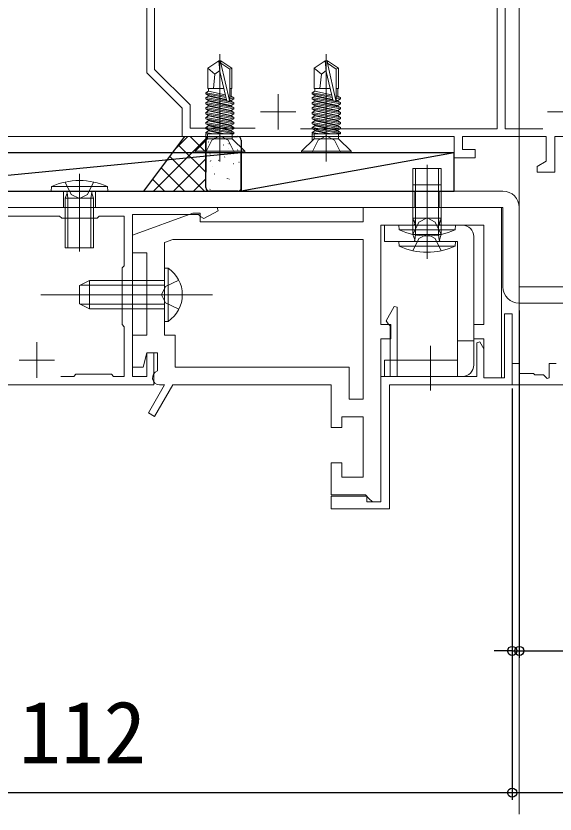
# Model space of a CAD drawing. Units: millimetres, scale not verified. Extents: x -525 to 525, y -785 to 780.
# Drawn here: x 37 to 113, y 381.2 to 493.7 of the extents above; entities that cross this region are included whole.
import ezdxf
from ezdxf.enums import TextEntityAlignment as Align

# ---------------------------------------------------------------- set-up
doc = ezdxf.new("R2010")
doc.units = ezdxf.units.MM
doc.header["$LTSCALE"] = 4
for name, color, linetype, lineweight in [('0-2_YKK_11', 211, 'Continuous', 18), ('0-3_YKK_12', 1, 'Continuous', 18), ('0-4_YKK_13', 4, 'Continuous', 18)]:
    doc.layers.add(name, color=color, linetype=linetype, lineweight=lineweight)
doc.layers.add('0-5_YKK_D', color=6, linetype='Continuous')
doc.layers.add('0-7_YSS_K', color=3, linetype='Continuous')
doc.styles.add('ＭＳ ゴシック', font='')
doc.styles.get('ＭＳ ゴシック').set_extended_font_data('MS Gothic')

msp = doc.modelspace()

# ---------------------------------------------------------------- linework, layer by layer
at = {"layer": '0-2_YKK_11', "color": 4}
for p, q in [((73.937, 482.713), (73.937, 477.713)), ((71.437, 480.213), (76.437, 480.213)), ((111.937, 480.213), (116.937, 480.213))]:
    msp.add_line(p, q, dxfattribs=at)
at = {"layer": '0-2_YKK_11'}
for p, q in [((39.937, 447.713), (39.937, 442.713)), ((37.437, 445.213), (42.437, 445.213))]:
    msp.add_line(p, q, dxfattribs=at)
at = {"layer": '0-2_YKK_11', "color": 4}
for points in [[(55.437, 526.713), (55.437, 485.713), (60.437, 480.713), (60.437, 476.713), (91.737, 476.713), (98.737, 476.713), (98.737, 473.713), (101.737, 473.713), (101.737, 474.913), (99.937, 474.913), (99.937, 476.713), (111.737, 476.713), (111.737, 473.263), (110.437, 472.513), (110.437, 471.713), (112.937, 471.713), (112.937, 476.713), (132.937, 476.713)], [(80.674, 520.975), (82.337, 522.638), (82.337, 525.613), (56.537, 525.613), (56.537, 486.168), (61.537, 481.168), (61.537, 477.913), (70.704, 477.913)], [(77.112, 477.813), (104.837, 477.813), (104.837, 525.613), (83.537, 525.613), (83.537, 522.638), (85.2, 520.975)], [(111.262, 477.813), (105.937, 477.813), (105.937, 500.713)]]:
    msp.add_lwpolyline(points, dxfattribs=at)
at = {"layer": '0-2_YKK_11'}
for points in [[(65.359, 466.713), (-5.063, 466.713), (-5.063, 441.713), (-1.063, 441.713), (-1.063, 443.113), (-1.434, 443.266), (-2.088, 442.613), (-3.863, 442.613), (-3.863, 446.213), (5.007, 446.213), (5.301, 445.853)], [(4.865, 442.613), (3.961, 442.613), (3.307, 443.266), (2.937, 443.113), (2.937, 441.713), (56.437, 441.713), (56.437, 446.213), (55.437, 446.213), (55.437, 442.913), (53.437, 442.913), (53.437, 465.713), (62.737, 465.713), (63.037, 465.413), (63.482, 465.15), (65.477, 466.258), (65.359, 466.713)], [(105.437, 442.713), (105.437, 466.713), (85.937, 466.713), (85.937, 464.713), (62.937, 464.713), (62.937, 465.913), (61.937, 465.913), (53.437, 462.813), (53.437, 460.313), (55.437, 460.313), (55.437, 448.713), (53.437, 448.713), (53.437, 444.213), (54.937, 444.213), (55.437, 446.213), (56.937, 446.213), (56.937, 443.667)], [(43.335, 442.913), (45.137, 442.913), (45.437, 443.213), (50.437, 443.213), (50.737, 442.913), (52.237, 442.913), (52.237, 449.913), (51.937, 450.213), (51.937, 458.213), (52.237, 458.513), (52.237, 465.513), (48.737, 465.513), (48.437, 465.213), (43.437, 465.213), (43.137, 465.513), (21.737, 465.513)], [(57.237, 441.713), (57.937, 441.713), (55.656, 437.763), (56.522, 437.263), (59.091, 441.713), (81.437, 441.713), (81.437, 435.713), (82.937, 435.713), (82.937, 437.213), (85.937, 437.213), (85.937, 428.713), (82.937, 428.713), (82.937, 430.713), (81.437, 430.713), (81.437, 426.213), (86.237, 426.213), (86.737, 425.713), (87.237, 425.213), (88.437, 425.213), (88.437, 448.213), (89.837, 448.213), (89.837, 450.213), (88.437, 450.213), (88.437, 464.213), (102.937, 464.213), (102.937, 450.213), (101.537, 450.213), (101.537, 448.213), (102.937, 448.213), (102.937, 442.713), (105.437, 442.713)]]:
    msp.add_lwpolyline(points, dxfattribs=at)
for points in [[(59.088, 462.213), (85.937, 462.213), (85.937, 439.713), (83.937, 439.713), (83.937, 444.213), (59.437, 444.213), (59.437, 448.713), (57.937, 448.713), (57.937, 461.793)], [(88.437, 442.913), (88.437, 425.213), (86.437, 425.213), (86.437, 426.013), (81.437, 426.013), (81.437, 424.213), (89.637, 424.213), (89.637, 441.713), (106.937, 441.713), (106.937, 451.713), (105.837, 451.713), (105.837, 442.713), (102.937, 442.713), (102.937, 446.8), (102.381, 447.762), (101.937, 447.643), (101.937, 442.913), (90.737, 442.913), (90.737, 452.645), (90.287, 452.761), (89.174, 450.758), (89.437, 450.313), (89.737, 450.013), (89.737, 442.913)]]:
    msp.add_lwpolyline(points, close=True, dxfattribs=at)
at = {"layer": '0-2_YKK_11', "color": 30}
msp.add_lwpolyline([(169.937, 441.713), (106.937, 441.713), (106.937, 444.713), (107.937, 444.713), (107.937, 443.313), (109.937, 443.313), (110.137, 443.113), (111.354, 443.113), (111.878, 442.588), (112.137, 442.695), (112.137, 444.713), (113.137, 444.713)], dxfattribs=at)
at = {"layer": '0-2_YKK_11'}
msp.add_arc((57.237, 442.713), 1, 107.4576, 270, dxfattribs=at)
at = {"layer": '0-3_YKK_12'}
msp.add_line((107.937, 381.208), (107.937, 593.689), dxfattribs=at)
at = {"layer": '0-3_YKK_12', "color": 2}
for p, q in [((45.937, 470.013), (45.937, 465.713)), ((94.937, 470.013), (94.937, 465.713)), ((94.937, 466.213), (94.937, 459.913)), ((95.437, 440.913), (95.437, 447.213))]:
    msp.add_line(p, q, dxfattribs=at)
at = {"layer": '0-4_YKK_13'}
for p, q in [((65.737, 473.21), (65.737, 488.338)), ((80.737, 473.21), (80.737, 488.338)), ((65.887, 487.051), (65.887, 487.413)), ((80.887, 487.051), (80.887, 487.413)), ((65.037, 485.513), (64.037, 486.367)), ((80.037, 485.513), (79.037, 486.367)), ((66.573, 482.227), (63.758, 482.725)), ((66.488, 482.605), (64.137, 483.119)), ((81.573, 482.227), (78.758, 482.725)), ((81.488, 482.605), (79.137, 483.119)), ((67.716, 481.325), (63.758, 482.025)), ((64.137, 482.507), (64.137, 482.419)), ((67.113, 481.855), (67.337, 481.807)), ((67.137, 482.462), (67.337, 482.419)), ((67.137, 482.128), (67.716, 482.025)), ((67.716, 482.025), (67.716, 482.2)), ((82.716, 481.325), (78.758, 482.025)), ((79.137, 482.507), (79.137, 482.419)), ((82.113, 481.855), (82.337, 481.807)), ((82.137, 482.462), (82.337, 482.419)), ((82.137, 482.128), (82.716, 482.025)), ((82.716, 482.025), (82.716, 482.2)), ((67.716, 480.625), (63.758, 481.325)), ((67.716, 479.925), (63.758, 480.625)), ((67.337, 481.107), (67.337, 481.019)), ((67.716, 481.5), (67.716, 481.325)), ((82.716, 480.625), (78.758, 481.325)), ((82.716, 479.925), (78.758, 480.625)), ((82.337, 481.107), (82.337, 481.019)), ((82.716, 481.5), (82.716, 481.325)), ((67.716, 479.225), (63.758, 479.925)), ((67.337, 480.407), (67.337, 480.319)), ((67.337, 479.707), (67.337, 479.619)), ((82.716, 479.225), (78.758, 479.925)), ((82.337, 480.407), (82.337, 480.319)), ((82.337, 479.707), (82.337, 479.619)), ((67.716, 478.525), (63.758, 479.225)), ((67.716, 477.825), (63.758, 478.525)), ((67.337, 479.007), (67.337, 478.919)), ((67.337, 478.307), (67.337, 478.219)), ((82.716, 478.525), (78.758, 479.225)), ((82.716, 477.825), (78.758, 478.525)), ((82.337, 479.007), (82.337, 478.919)), ((82.337, 478.307), (82.337, 478.219)), ((67.716, 477.125), (63.758, 477.825)), ((64.817, 477.113), (63.758, 477.3)), ((63.758, 476.212), (63.758, 477.069)), ((66.395, 477.113), (64.137, 477.607)), ((65.993, 477.113), (64.137, 477.519)), ((67.337, 477.607), (67.337, 477.519)), ((82.716, 477.125), (78.758, 477.825)), ((79.817, 477.113), (78.758, 477.3)), ((78.758, 476.212), (78.758, 477.069)), ((81.395, 477.113), (79.137, 477.607)), ((80.993, 477.113), (79.137, 477.519)), ((82.337, 477.607), (82.337, 477.519)), ((64.007, 476.413), (67.467, 476.413)), ((79.007, 476.413), (82.467, 476.413)), ((94.937, 461.787), (94.937, 472.726)), ((45.937, 471.438), (45.937, 460.499)), ((93.316, 465.213), (93.316, 472.213)), ((95.187, 472.213), (94.687, 472.213)), ((94.937, 471.963), (94.937, 472.463)), ((96.558, 465.213), (96.558, 472.213)), ((96.937, 472.213), (96.937, 465.213)), ((43.937, 470.3), (44.792, 468.57)), ((47.937, 470.3), (47.082, 468.57)), ((94.937, 459.487), (94.937, 470.426)), ((41.937, 469.013), (41.993, 469.655)), ((49.88, 469.655), (41.993, 469.655)), ((49.937, 469.013), (49.88, 469.655)), ((93.316, 462.913), (93.316, 469.913)), ((95.187, 469.913), (94.687, 469.913)), ((94.937, 469.663), (94.937, 470.163)), ((96.558, 462.913), (96.558, 469.913)), ((96.937, 469.913), (96.937, 462.913)), ((41.937, 469.013), (49.937, 469.013)), ((43.687, 469.013), (43.687, 466.713)), ((43.937, 468.013), (44.195, 468.746)), ((44.316, 468.013), (44.205, 468.839)), ((44.792, 468.57), (45.937, 467.961)), ((47.082, 468.57), (45.937, 467.961)), ((47.558, 468.013), (47.668, 468.839)), ((47.937, 468.013), (47.678, 468.746)), ((48.187, 469.013), (48.187, 466.713)), ((92.937, 469.013), (92.937, 466.713)), ((93.237, 469.013), (93.237, 466.713)), ((96.637, 469.013), (96.637, 466.713)), ((96.937, 469.013), (96.937, 466.713)), ((43.937, 461.013), (43.937, 468.013)), ((47.937, 468.013), (43.937, 468.013)), ((44.316, 468.013), (44.316, 461.013)), ((47.558, 468.013), (47.558, 461.013)), ((92.937, 465.213), (93.195, 464.479)), ((92.937, 465.213), (96.937, 465.213)), ((93.316, 465.213), (93.205, 464.386)), ((93.792, 464.655), (94.937, 465.264)), ((96.082, 464.655), (94.937, 465.264)), ((96.558, 465.213), (96.668, 464.386)), ((96.937, 465.213), (96.678, 464.479)), ((99.937, 464.213), (88.937, 464.213)), ((88.937, 461.913), (88.937, 464.213)), ((98.937, 464.213), (90.937, 464.213)), ((90.937, 464.213), (90.993, 463.57)), ((90.993, 463.57), (98.88, 463.57)), ((92.937, 462.926), (93.792, 464.655)), ((96.937, 462.926), (96.082, 464.655)), ((98.937, 464.213), (98.88, 463.57)), ((92.937, 462.913), (93.195, 462.179)), ((92.937, 462.913), (96.937, 462.913)), ((93.316, 462.913), (93.205, 462.086)), ((93.792, 462.355), (94.937, 462.964)), ((96.082, 462.355), (94.937, 462.964)), ((96.558, 462.913), (96.668, 462.086)), ((96.937, 462.913), (96.678, 462.179)), ((101.537, 444.513), (101.537, 462.613)), ((88.937, 461.913), (99.237, 461.913)), ((98.937, 461.913), (90.937, 461.913)), ((90.937, 461.913), (90.993, 461.27)), ((92.937, 460.626), (93.792, 462.355)), ((96.937, 460.626), (96.082, 462.355)), ((98.937, 461.913), (98.88, 461.27)), ((99.237, 461.913), (99.237, 445.213)), ((90.993, 461.27), (98.88, 461.27)), ((57.937, 458.163), (58.446, 458.163)), ((58.446, 458.163), (58.446, 452.413)), ((47.337, 456.413), (45.937, 455.713)), ((45.937, 453.113), (45.937, 455.713)), ((46.028, 455.758), (57.937, 455.758)), ((47.337, 456.413), (57.937, 456.413)), ((47.337, 456.413), (47.337, 452.413)), ((57.937, 450.663), (57.937, 456.413)), ((58.446, 450.663), (58.446, 456.413)), ((64.71, 454.413), (40.495, 454.413)), ((47.337, 452.413), (45.937, 453.113)), ((46.028, 453.067), (57.937, 453.067)), ((57.937, 450.663), (58.446, 450.663)), ((101.537, 447.913), (99.237, 447.913)), ((88.937, 442.913), (88.937, 445.213)), ((88.937, 445.213), (99.237, 445.213)), ((99.237, 442.913), (99.237, 445.213)), ((99.937, 442.913), (88.937, 442.913))]:
    msp.add_line(p, q, dxfattribs=at)
at = {"layer": '0-4_YKK_13', "color": 80}
for p, q in [((12.637, 469.013), (105.637, 469.013)), ((107.937, 466.713), (107.937, 455.512)), ((107.937, 455.512), (144.637, 455.512)), ((107.937, 453.212), (144.637, 453.212))]:
    msp.add_line(p, q, dxfattribs=at)
at = {"layer": '0-4_YKK_13'}
for points in [[(66.281, 483.513), (64.037, 483.513), (64.037, 486.367), (65.587, 487.413)], [(81.281, 483.513), (79.037, 483.513), (79.037, 486.367), (80.587, 487.413)], [(67.08, 481.803), (65.887, 487.051), (67.137, 486.208)], [(67.437, 486.367), (67.437, 483.513), (67.137, 483.513)], [(82.08, 481.803), (80.887, 487.051), (82.137, 486.208)], [(82.437, 486.367), (82.437, 483.513), (82.137, 483.513)], [(64.837, 483.513), (65.037, 485.513), (65.737, 486.014)], [(79.837, 483.513), (80.037, 485.513), (80.737, 486.014)], [(66.532, 482.409), (63.758, 482.9), (64.137, 483.119), (64.137, 483.513)], [(66.634, 481.96), (64.137, 482.507), (63.758, 482.725), (63.758, 482.9)], [(67.337, 483.513), (67.337, 482.419), (67.716, 482.2), (67.137, 482.302)], [(81.532, 482.409), (78.758, 482.9), (79.137, 483.119), (79.137, 483.513)], [(81.634, 481.96), (79.137, 482.507), (78.758, 482.725), (78.758, 482.9)], [(82.337, 483.513), (82.337, 482.419), (82.716, 482.2), (82.137, 482.302)], [(63.758, 477.113), (67.716, 477.113), (67.716, 477.3), (63.758, 478), (64.137, 478.219), (64.137, 478.307), (63.758, 478.525), (63.758, 478.7), (64.137, 478.919), (64.137, 479.007), (63.758, 479.225), (63.758, 479.4), (64.137, 479.619), (64.137, 479.707), (63.758, 479.925), (63.758, 480.1), (64.137, 480.319), (64.137, 480.407), (63.758, 480.625), (63.758, 480.8), (64.137, 481.019), (64.137, 481.107), (63.758, 481.325), (63.758, 481.5), (64.137, 481.719), (64.137, 481.807), (63.758, 482.025), (63.758, 482.2), (64.137, 482.419), (66.659, 481.867)], [(67.058, 481.78), (67.337, 481.719), (67.716, 481.5), (63.758, 482.2)], [(67.716, 481.325), (67.337, 481.107), (64.137, 481.807)], [(67.716, 480.8), (67.337, 481.019), (64.137, 481.719)], [(67.716, 482.025), (67.337, 481.807), (67.337, 481.719)], [(78.758, 477.113), (82.716, 477.113), (82.716, 477.3), (78.758, 478), (79.137, 478.219), (79.137, 478.307), (78.758, 478.525), (78.758, 478.7), (79.137, 478.919), (79.137, 479.007), (78.758, 479.225), (78.758, 479.4), (79.137, 479.619), (79.137, 479.707), (78.758, 479.925), (78.758, 480.1), (79.137, 480.319), (79.137, 480.407), (78.758, 480.625), (78.758, 480.8), (79.137, 481.019), (79.137, 481.107), (78.758, 481.325), (78.758, 481.5), (79.137, 481.719), (79.137, 481.807), (78.758, 482.025), (78.758, 482.2), (79.137, 482.419), (81.659, 481.867)], [(82.058, 481.78), (82.337, 481.719), (82.716, 481.5), (78.758, 482.2)], [(82.716, 481.325), (82.337, 481.107), (79.137, 481.807)], [(82.716, 480.8), (82.337, 481.019), (79.137, 481.719)], [(82.716, 482.025), (82.337, 481.807), (82.337, 481.719)], [(63.758, 481.5), (67.716, 480.8), (67.716, 480.625)], [(63.758, 480.8), (67.716, 480.1), (67.716, 479.925)], [(67.716, 480.625), (67.337, 480.407), (64.137, 481.107)], [(67.716, 480.1), (67.337, 480.319), (64.137, 481.019)], [(78.758, 481.5), (82.716, 480.8), (82.716, 480.625)], [(78.758, 480.8), (82.716, 480.1), (82.716, 479.925)], [(82.716, 480.625), (82.337, 480.407), (79.137, 481.107)], [(82.716, 480.1), (82.337, 480.319), (79.137, 481.019)], [(63.758, 480.1), (67.716, 479.4), (67.716, 479.225)], [(63.758, 479.4), (67.716, 478.7), (67.716, 478.525)], [(67.716, 479.925), (67.337, 479.707), (64.137, 480.407)], [(67.716, 479.4), (67.337, 479.619), (64.137, 480.319)], [(67.716, 479.225), (67.337, 479.007), (64.137, 479.707)], [(67.716, 478.7), (67.337, 478.919), (64.137, 479.619)], [(78.758, 480.1), (82.716, 479.4), (82.716, 479.225)], [(78.758, 479.4), (82.716, 478.7), (82.716, 478.525)], [(82.716, 479.925), (82.337, 479.707), (79.137, 480.407)], [(82.716, 479.4), (82.337, 479.619), (79.137, 480.319)], [(82.716, 479.225), (82.337, 479.007), (79.137, 479.707)], [(82.716, 478.7), (82.337, 478.919), (79.137, 479.619)], [(63.758, 478.7), (67.716, 478), (67.716, 477.825)], [(67.716, 478.525), (67.337, 478.307), (64.137, 479.007)], [(67.716, 478), (67.337, 478.219), (64.137, 478.919)], [(67.716, 477.825), (67.337, 477.607), (64.137, 478.307)], [(67.716, 477.3), (67.337, 477.519), (64.137, 478.219)], [(78.758, 478.7), (82.716, 478), (82.716, 477.825)], [(82.716, 478.525), (82.337, 478.307), (79.137, 479.007)], [(82.716, 478), (82.337, 478.219), (79.137, 478.919)], [(82.716, 477.825), (82.337, 477.607), (79.137, 478.307)], [(82.716, 477.3), (82.337, 477.519), (79.137, 478.219)], [(67.467, 477.113), (67.467, 476.413), (69.237, 474.643), (69.237, 474.413), (62.237, 474.413), (62.237, 474.643), (69.237, 474.643)], [(64.007, 477.113), (64.007, 476.413), (62.237, 474.643)], [(63.83, 477.113), (63.758, 477.125), (63.758, 477.3), (64.137, 477.519), (64.137, 477.607), (63.758, 477.825), (63.758, 478)], [(82.467, 477.113), (82.467, 476.413), (84.237, 474.643), (84.237, 474.413), (77.237, 474.413), (77.237, 474.643), (84.237, 474.643)], [(79.007, 477.113), (79.007, 476.413), (77.237, 474.643)], [(78.83, 477.113), (78.758, 477.125), (78.758, 477.3), (79.137, 477.519), (79.137, 477.607), (78.758, 477.825), (78.758, 478)], [(63.687, 474.413), (64.592, 476.228), (65.737, 476.837), (66.882, 476.228), (67.787, 474.413)], [(78.687, 474.413), (79.592, 476.228), (80.737, 476.837), (81.882, 476.228), (82.787, 474.413)], [(96.937, 472.213), (92.937, 472.213), (92.937, 465.213)], [(96.937, 469.913), (92.937, 469.913), (92.937, 462.913)], [(43.937, 461.013), (47.937, 461.013), (47.937, 468.013)], [(57.937, 458.163), (57.937, 452.413), (47.337, 452.413)], [(59.946, 456.463), (58.09, 455.558), (57.482, 454.413)], [(59.946, 452.363), (58.09, 453.268), (57.482, 454.413)]]:
    msp.add_lwpolyline(points, dxfattribs=at)
for points in [[(67.437, 486.367), (67.137, 486.208), (67.137, 481.74), (66.695, 481.691), (65.737, 485.906), (65.587, 487.413), (65.887, 487.413)], [(82.437, 486.367), (82.137, 486.208), (82.137, 481.74), (81.695, 481.691), (80.737, 485.906), (80.587, 487.413), (80.887, 487.413)], [(-1.263, 476.713), (98.737, 476.713), (98.737, 474.413), (-1.263, 474.413)]]:
    msp.add_lwpolyline(points, close=True, dxfattribs=at)
at = {"layer": '0-4_YKK_13', "color": 80}
msp.add_lwpolyline([(12.637, 466.713), (105.637, 466.713), (105.637, 455.512)], dxfattribs=at)
at = {"layer": '0-4_YKK_13'}
for centre, radius, start, end in [((45.937, 461.013), 9.5, 65.47227, 114.52773), ((44.007, 468.813), 0.2, 340.57815, 90), ((47.867, 468.813), 0.2, 90, 199.42185), ((94.937, 472.213), 9.5, 245.47227, 294.52773), ((93.007, 464.413), 0.2, 270, 19.42185), ((96.867, 464.413), 0.2, 160.57815, 270), ((99.937, 462.613), 1.6, 0, 90), ((93.007, 462.113), 0.2, 270, 19.42185), ((96.867, 462.113), 0.2, 160.57815, 270), ((94.937, 469.913), 9.5, 245.47227, 294.52773), ((55.91, 454.413), 4.527, 304.06671, 55.93329), ((99.937, 444.513), 1.6, 270, 0)]:
    msp.add_arc(centre, radius, start, end, dxfattribs=at)
at = {"layer": '0-4_YKK_13', "color": 80}
for centre, start, end in [((105.637, 466.713), 0, 90), ((107.937, 455.512), 180, 270)]:
    msp.add_arc(centre, 2.3, start, end, dxfattribs=at)
at = {"layer": '0-5_YKK_D'}
for p, q in [((107.937, 452.212), (107.937, 403.213)), ((106.937, 441.213), (106.937, 383.213)), ((106.937, 441.013), (106.937, 383.213)), ((106.937, 431.013), (106.937, 403.213)), ((106.937, 404.213), (104.387, 404.213)), ((106.937, 404.213), (107.937, 404.213)), ((107.937, 404.213), (119.65, 404.213)), ((106.937, 384.213), (-5.063, 384.213)), ((169.937, 384.213), (106.937, 384.213))]:
    msp.add_line(p, q, dxfattribs=at)
for centre in [(106.937, 404.213), (107.937, 404.213), (106.937, 384.213), (106.937, 384.213)]:
    msp.add_circle(centre, 0.637, dxfattribs=at)
at = {"layer": '0-7_YSS_K'}
for p, q in [((60.737, 476.713), (54.963, 469.013)), ((56.357, 469.013), (63.737, 476.393)), ((59.263, 474.747), (61.229, 476.713)), ((63.738, 474.506), (61.531, 476.713)), ((63.737, 476.713), (66.737, 476.713)), ((63.737, 476.713), (63.737, 471.713)), ((63.753, 469.513), (63.74, 476.213)), ((64.117, 475.969), (64.161, 475.993)), ((64.24, 476.713), (68.24, 476.713)), ((64.907, 476.684), (64.913, 476.692)), ((64.959, 476.455), (65.003, 476.479)), ((68.74, 476.213), (68.753, 469.513)), ((63.739, 471.676), (59.865, 475.55)), ((66.193, 475.536), (66.237, 475.56)), ((66.804, 475.774), (66.811, 475.782)), ((66.96, 474.962), (66.966, 474.97)), ((66.984, 475.72), (67.028, 475.744)), ((68.218, 474.802), (68.262, 474.826)), ((68.74, 474.413), (12.645, 469.013)), ((63.574, 469.012), (58.653, 473.934)), ((64.316, 474.263), (64.36, 474.287)), ((66.392, 473.831), (66.436, 473.855)), ((67.584, 474.26), (67.631, 474.349)), ((68.623, 473.792), (68.63, 473.799)), ((98.737, 474.413), (68.74, 469.013)), ((59.185, 469.013), (63.738, 473.565)), ((64.398, 473.23), (64.444, 473.319)), ((64.595, 473.309), (64.602, 473.316)), ((65.55, 473.345), (65.594, 473.369)), ((67.627, 472.912), (67.671, 472.936)), ((68.417, 473.096), (68.461, 473.12)), ((60.746, 469.013), (57.441, 472.317)), ((63.74, 472.382), (63.768, 472.397)), ((64.751, 472.497), (64.758, 472.504)), ((64.959, 471.455), (65.003, 471.479)), ((57.917, 469.013), (56.229, 470.701)), ((62.014, 469.012), (63.739, 470.738)), ((66.804, 470.775), (66.811, 470.782)), ((66.984, 470.721), (67.028, 470.745)), ((64.316, 469.263), (64.36, 469.287)), ((55.089, 469.013), (55.017, 469.084)), ((68.253, 469.013), (64.253, 469.013))]:
    msp.add_line(p, q, dxfattribs=at)
for points in [[(12.645, 469.013), (68.74, 469.013), (68.74, 474.413), (12.645, 474.413)], [(68.74, 469.013), (98.737, 469.013), (98.737, 474.413), (68.74, 474.413)]]:
    msp.add_lwpolyline(points, close=True, dxfattribs=at)
for centre, start, end in [((64.24, 476.213), 90, 180), ((68.24, 476.213), 0, 90), ((64.253, 469.513), 180, 270), ((68.253, 469.513), 270, 0)]:
    msp.add_arc(centre, 0.5, start, end, dxfattribs=at)

# ---------------------------------------------------------------- texts
at = {"layer": '0-5_YKK_D', "style": 'ＭＳ ゴシック'}
msp.add_text('112', height=8.798, dxfattribs=at).set_placement((37.369, 385.713), align=Align.BOTTOM_LEFT)

doc.saveas('drawing.dxf')
